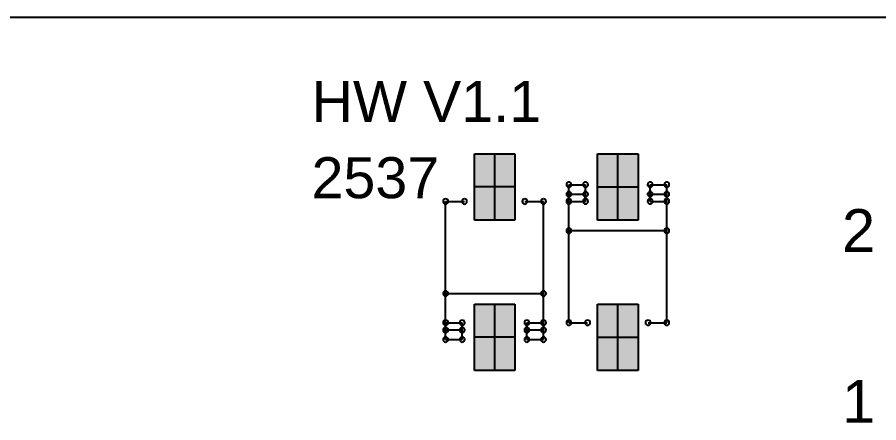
# Model space of a CAD drawing. Header units: millimetres. Extents: x -0.1 to 90.1, y -0.1 to 60.1.
# Drawn here: x 11.33 to 24.12, y 53.97 to 60 of the extents above; entities that cross this region are included whole.
import ezdxf

# ---------------------------------------------------------------- set-up
doc = ezdxf.new("R2010")
doc.units = ezdxf.units.MM
doc.layers.get('0').update_dxf_attribs({"color": 18, "true_color": 0x000000})
for name, color, linetype, true_color in [('Bottom Overlay', 54, 'Continuous', 0x999900), ('Bottom Paste', 16, 'Continuous', 0x7f0000), ('Mechanical 1', 6, 'Continuous', 0xff00ff)]:
    doc.layers.add(name, color=color, linetype=linetype, true_color=true_color)
doc.styles.add('Arial Regular', font='arial.ttf')

# ---------------------------------------------------------------- blocks, each defined once
blk = doc.blocks.new('SOD_323_L1_7_W1_3_LS2_5_RD_1_B_399')
at = {"layer": 'Bottom Paste', "true_color": 0x7f0000}
for points in [[(-1.61, 0.3), (-0.625, 0.3), (-0.625, -0.3), (-1.61, -0.3)], [(0.625, 0.3), (1.61, 0.3), (1.61, -0.3), (0.625, -0.3)]]:
    blk.add_hatch(color=16, dxfattribs=at).paths.add_polyline_path(points, flags=0)
at = {"layer": 'Bottom Overlay'}
for points in [[(-1.15, 0.48), (-1.15, 0.726)], [(-0.901, 0.726), (-1.15, 0.726)], [(-1.009, 0.48), (-1.009, 0.726)], [(-0.901, 0.48), (-0.901, 0.726)], [(0.901, 0.726), (-0.901, 0.726)], [(-0.467, -0.726), (-0.467, 0.726)], [(0.901, 0.448), (0.901, 0.726)], [(-0.901, 0.48), (-1.15, 0.48)], [(-0.901, -0.48), (-1.15, -0.48)], [(-1.15, -0.726), (-1.15, -0.48)], [(-1.009, -0.726), (-1.009, -0.48)], [(-0.901, -0.726), (-0.901, -0.48)], [(0.901, -0.726), (0.901, -0.448)], [(-0.901, -0.726), (-1.15, -0.726)], [(0.901, -0.726), (-0.901, -0.726)]]:
    blk.add_lwpolyline(points, dxfattribs=at)
for centre, radius, start, end in [((-1.15, 0.726), 0.038, 0, 180), ((-1.15, 0.726), 0.038, 0, 180), ((-1.15, 0.726), 0.038, 180, 0), ((-1.15, 0.726), 0.038, 180, 0), ((-1.009, 0.726), 0.038, 0, 180), ((-1.009, 0.726), 0.038, 180, 0), ((-0.901, 0.726), 0.038, 0, 180), ((-0.901, 0.726), 0.038, 0, 180), ((-0.901, 0.726), 0.0381, 0, 180), ((-0.901, 0.726), 0.038, 180, 0), ((-0.901, 0.726), 0.038, 180, 0), ((-0.901, 0.726), 0.0381, 180, 0), ((-0.467, 0.726), 0.0381, 0, 180), ((-0.467, 0.726), 0.0381, 180, 0), ((0.901, 0.726), 0.0381, 0, 180), ((0.901, 0.726), 0.0381, 0, 180), ((0.901, 0.726), 0.0381, 180, 0), ((0.901, 0.726), 0.0381, 180, 0), ((-1.15, 0.48), 0.038, 0, 180), ((-1.15, 0.48), 0.038, 0, 180), ((-1.009, 0.48), 0.038, 0, 180), ((-0.901, 0.48), 0.038, 0, 180), ((-0.901, 0.48), 0.038, 0, 180), ((-1.15, 0.48), 0.038, 180, 0), ((-1.15, 0.48), 0.038, 180, 0), ((-1.009, 0.48), 0.038, 180, 0), ((-0.901, 0.48), 0.038, 180, 0), ((-0.901, 0.48), 0.038, 180, 0), ((0.901, 0.448), 0.0381, 0, 180), ((0.901, 0.448), 0.0381, 180, 0), ((-1.15, -0.48), 0.038, 0, 180), ((-1.15, -0.48), 0.038, 0, 180), ((-1.15, -0.48), 0.038, 180, 0), ((-1.15, -0.48), 0.038, 180, 0), ((-1.009, -0.48), 0.038, 0, 180), ((-1.009, -0.48), 0.038, 180, 0), ((-0.901, -0.48), 0.038, 0, 180), ((-0.901, -0.48), 0.038, 0, 180), ((-0.901, -0.48), 0.038, 180, 0), ((-0.901, -0.48), 0.038, 180, 0), ((0.901, -0.448), 0.0381, 0, 180), ((0.901, -0.448), 0.0381, 180, 0), ((-1.15, -0.726), 0.038, 0, 180), ((-1.15, -0.726), 0.038, 0, 180), ((-1.15, -0.726), 0.038, 180, 0), ((-1.15, -0.726), 0.038, 180, 0), ((-1.009, -0.726), 0.038, 0, 180), ((-1.009, -0.726), 0.038, 180, 0), ((-0.901, -0.726), 0.038, 0, 180), ((-0.901, -0.726), 0.038, 0, 180), ((-0.901, -0.726), 0.0381, 0, 180), ((-0.901, -0.726), 0.038, 180, 0), ((-0.901, -0.726), 0.038, 180, 0), ((-0.901, -0.726), 0.0381, 180, 0), ((-0.467, -0.726), 0.0381, 0, 180), ((-0.467, -0.726), 0.0381, 180, 0), ((0.901, -0.726), 0.0381, 0, 180), ((0.901, -0.726), 0.0381, 0, 180), ((0.901, -0.726), 0.0381, 180, 0), ((0.901, -0.726), 0.0381, 180, 0)]:
    blk.add_arc(centre, radius, start, end, dxfattribs=at)
at = {"layer": 'Bottom Paste', "color": 16, "true_color": 0x7f0000}
for p, q in [((-1.118, -0.3), (-1.118, 0.3)), ((1.118, -0.3), (1.118, 0.3)), ((-0.625, 0), (-1.61, 0)), ((1.61, 0), (0.625, 0))]:
    blk.add_line(p, q, dxfattribs=at)
for points in [[(-1.61, 0.3), (-1.118, 0.3), (-0.625, 0.3)], [(-1.61, -0.3), (-1.61, 0), (-1.61, 0.3)], [(-0.625, 0.3), (-0.625, 0), (-0.625, -0.3)], [(0.625, 0.3), (1.118, 0.3), (1.61, 0.3)], [(0.625, -0.3), (0.625, 0), (0.625, 0.3)], [(1.61, 0.3), (1.61, 0), (1.61, -0.3)], [(-0.625, -0.3), (-1.118, -0.3), (-1.61, -0.3)], [(1.61, -0.3), (1.118, -0.3), (0.625, -0.3)]]:
    blk.add_open_spline(points, degree=2, dxfattribs=at)
blk = doc.blocks.new('SOD_323_L1_7_W1_3_LS2_5_RD_1_B_94')
at = {"layer": 'Bottom Paste', "true_color": 0x7f0000}
for points in [[(-1.61, 0.3), (-0.625, 0.3), (-0.625, -0.3), (-1.61, -0.3)], [(0.625, 0.3), (1.61, 0.3), (1.61, -0.3), (0.625, -0.3)]]:
    blk.add_hatch(color=16, dxfattribs=at).paths.add_polyline_path(points, flags=0)
at = {"layer": 'Bottom Overlay'}
for points in [[(-1.15, 0.726), (-1.15, 0.48)], [(-1.15, 0.726), (-0.901, 0.726)], [(-1.009, 0.726), (-1.009, 0.48)], [(-0.901, 0.726), (-0.901, 0.48)], [(-0.901, 0.726), (0.901, 0.726)], [(-0.467, 0.726), (-0.467, -0.726)], [(0.901, 0.726), (0.901, 0.448)], [(-1.15, 0.48), (-0.901, 0.48)], [(-1.15, -0.48), (-0.901, -0.48)], [(-1.15, -0.48), (-1.15, -0.726)], [(-1.009, -0.48), (-1.009, -0.726)], [(-0.901, -0.48), (-0.901, -0.726)], [(0.901, -0.448), (0.901, -0.726)], [(-1.15, -0.726), (-0.901, -0.726)], [(-0.901, -0.726), (0.901, -0.726)]]:
    blk.add_lwpolyline(points, dxfattribs=at)
for centre, radius, start, end in [((-1.15, 0.726), 0.038, 0, 180), ((-1.15, 0.726), 0.038, 0, 180), ((-1.15, 0.726), 0.038, 180, 0), ((-1.15, 0.726), 0.038, 180, 0), ((-1.009, 0.726), 0.038, 0, 180), ((-1.009, 0.726), 0.038, 180, 0), ((-0.901, 0.726), 0.038, 0, 180), ((-0.901, 0.726), 0.038, 0, 180), ((-0.901, 0.726), 0.0381, 0, 180), ((-0.901, 0.726), 0.038, 180, 0), ((-0.901, 0.726), 0.038, 180, 0), ((-0.901, 0.726), 0.0381, 180, 0), ((-0.467, 0.726), 0.0381, 0, 180), ((-0.467, 0.726), 0.0381, 180, 0), ((0.901, 0.726), 0.0381, 0, 180), ((0.901, 0.726), 0.0381, 0, 180), ((0.901, 0.726), 0.0381, 180, 0), ((0.901, 0.726), 0.0381, 180, 0), ((-1.15, 0.48), 0.038, 0, 180), ((-1.15, 0.48), 0.038, 0, 180), ((-1.009, 0.48), 0.038, 0, 180), ((-0.901, 0.48), 0.038, 0, 180), ((-0.901, 0.48), 0.038, 0, 180), ((-1.15, 0.48), 0.038, 180, 0), ((-1.15, 0.48), 0.038, 180, 0), ((-1.009, 0.48), 0.038, 180, 0), ((-0.901, 0.48), 0.038, 180, 0), ((-0.901, 0.48), 0.038, 180, 0), ((0.901, 0.448), 0.0381, 0, 180), ((0.901, 0.448), 0.0381, 180, 0), ((-1.15, -0.48), 0.038, 0, 180), ((-1.15, -0.48), 0.038, 0, 180), ((-1.15, -0.48), 0.038, 180, 0), ((-1.15, -0.48), 0.038, 180, 0), ((-1.009, -0.48), 0.038, 0, 180), ((-1.009, -0.48), 0.038, 180, 0), ((-0.901, -0.48), 0.038, 0, 180), ((-0.901, -0.48), 0.038, 0, 180), ((-0.901, -0.48), 0.038, 180, 0), ((-0.901, -0.48), 0.038, 180, 0), ((0.901, -0.448), 0.0381, 0, 180), ((0.901, -0.448), 0.0381, 180, 0), ((-1.15, -0.726), 0.038, 0, 180), ((-1.15, -0.726), 0.038, 0, 180), ((-1.15, -0.726), 0.038, 180, 0), ((-1.15, -0.726), 0.038, 180, 0), ((-1.009, -0.726), 0.038, 0, 180), ((-1.009, -0.726), 0.038, 180, 0), ((-0.901, -0.726), 0.038, 0, 180), ((-0.901, -0.726), 0.038, 0, 180), ((-0.901, -0.726), 0.0381, 0, 180), ((-0.901, -0.726), 0.038, 180, 0), ((-0.901, -0.726), 0.038, 180, 0), ((-0.901, -0.726), 0.0381, 180, 0), ((-0.467, -0.726), 0.0381, 0, 180), ((-0.467, -0.726), 0.0381, 180, 0), ((0.901, -0.726), 0.0381, 0, 180), ((0.901, -0.726), 0.0381, 0, 180), ((0.901, -0.726), 0.0381, 180, 0), ((0.901, -0.726), 0.0381, 180, 0)]:
    blk.add_arc(centre, radius, start, end, dxfattribs=at)
at = {"layer": 'Bottom Paste', "color": 16, "true_color": 0x7f0000}
for p, q in [((-1.118, -0.3), (-1.118, 0.3)), ((1.118, -0.3), (1.118, 0.3)), ((-0.625, 0), (-1.61, 0)), ((1.61, 0), (0.625, 0))]:
    blk.add_line(p, q, dxfattribs=at)
for points in [[(-1.61, 0.3), (-1.118, 0.3), (-0.625, 0.3)], [(-1.61, -0.3), (-1.61, 0), (-1.61, 0.3)], [(-0.625, 0.3), (-0.625, 0), (-0.625, -0.3)], [(0.625, 0.3), (1.118, 0.3), (1.61, 0.3)], [(0.625, -0.3), (0.625, 0), (0.625, 0.3)], [(1.61, 0.3), (1.61, 0), (1.61, -0.3)], [(-0.625, -0.3), (-1.118, -0.3), (-1.61, -0.3)], [(1.61, -0.3), (1.118, -0.3), (0.625, -0.3)]]:
    blk.add_open_spline(points, degree=2, dxfattribs=at)

msp = doc.modelspace()

# ---------------------------------------------------------------- linework, layer by layer
at = {"layer": 'Mechanical 1'}
msp.add_lwpolyline([(1, 60), (89, 60)], dxfattribs=at)

# ---------------------------------------------------------------- block references
for name, p, rotation in [('SOD_323_L1_7_W1_3_LS2_5_RD_1_B_94', (18.415, 56.362), 90), ('SOD_323_L1_7_W1_3_LS2_5_RD_1_B_399', (20.245, 56.362), 270)]:
    msp.add_blockref(name, p, dxfattribs=dict(rotation=rotation))

# ---------------------------------------------------------------- texts
at = {"layer": 'Bottom Overlay', "attachment_point": 7, "style": 'Arial Regular'}
for s, insert, char_height, width in [('HW V1.1', (15.698, 58.445), 0.6096, 7.69951), ('2537', (15.698, 57.302), 0.6096, 4.90993), ('2', (23.572, 56.514), 0.635, 2.16038), ('1', (23.572, 53.974), 0.635, 1.93261)]:
    msp.add_mtext(s, dxfattribs=dict(at, insert=insert, char_height=char_height, width=width))

doc.saveas('drawing.dxf')
